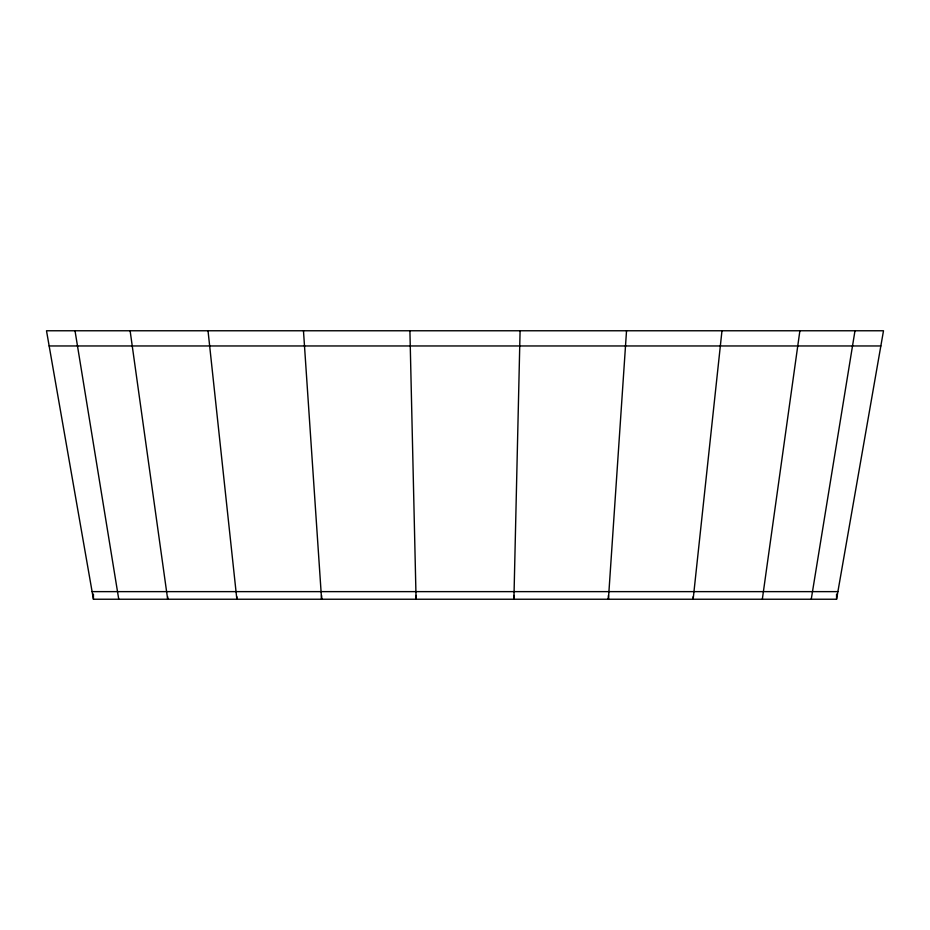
<?xml version="1.0" encoding="UTF-8"?>
<svg xmlns="http://www.w3.org/2000/svg" width="930" height="930" viewBox="0 0 930 930"><rect width="100%" height="100%" fill="white"/><g stroke="black" fill="none" stroke-linecap="round" stroke-linejoin="round"><path stroke-width="1.4" d="M520.091 330.766L513.918 599.234L513.918 595.433M626.529 330.766L608.418 599.234L608.418 595.433M721.971 330.766L693.152 599.234L693.152 596.7M762.333 599.234L799.881 330.766M811.251 599.234L854.984 330.766M836.57 599.234L883.5 330.766L46.5 330.766L93.43 599.234L836.57 599.234L836.57 594.165M49.162 345.96L880.838 345.96M92.105 591.631L837.895 591.631M75.016 330.766L118.749 599.234M130.119 330.766L167.667 599.234L167.667 596.7M208.029 330.766L236.848 599.234L236.848 596.7M303.471 330.766L321.582 599.234L321.582 595.433M409.909 330.766L416.082 599.234L416.082 595.433M93.43 594.165L93.43 599.234"/></g></svg>
